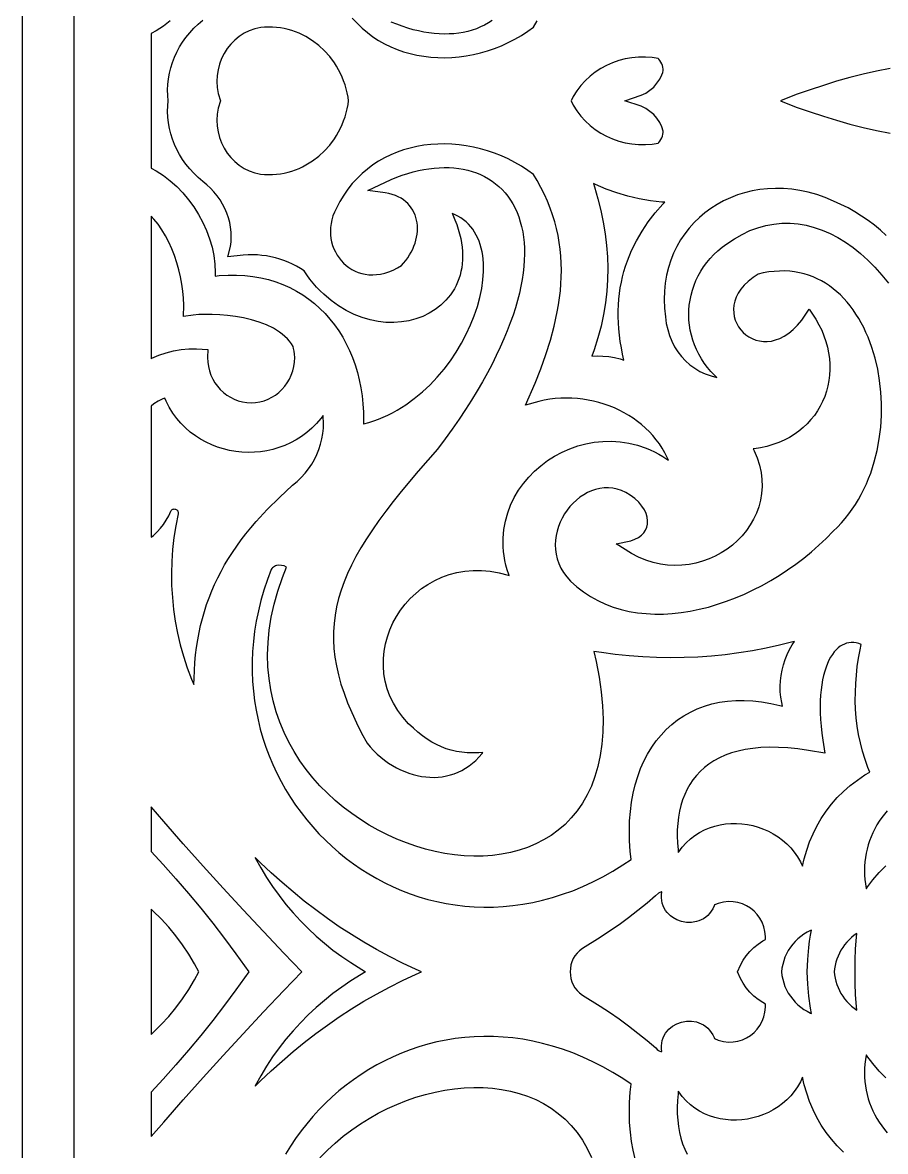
# Model space of a CAD drawing. Extents: x -375 to 375, y -1025 to 1025.
# Drawn here: x -275 to -207.8, y -658 to -570.1 of the extents above; entities that cross this region are included whole.
import ezdxf

# ---------------------------------------------------------------- set-up
doc = ezdxf.new("R2010")
doc.units = 0
doc.layers.add('LAYER_10', color=1, linetype='CONTINUOUS')

msp = doc.modelspace()

# ---------------------------------------------------------------- linework, layer by layer
at = {"layer": 'LAYER_10'}
for points in [[(-275, -693.463), (-275, -464.039), (-271, -464.039), (-271, -693.463)], [(-250.401, -573.789), (-250.557, -573.517), (-250.723, -573.258), (-251.093, -572.76), (-251.502, -572.306), (-251.948, -571.895), (-252.429, -571.53), (-252.944, -571.213), (-253.208, -571.076), (-253.481, -570.95), (-253.76, -570.839), (-254.045, -570.741), (-254.334, -570.658), (-254.629, -570.589), (-254.928, -570.535), (-255.232, -570.497), (-255.539, -570.474), (-255.849, -570.467), (-256.162, -570.477), (-256.466, -570.503), (-256.924, -570.603), (-257.358, -570.755), (-257.763, -570.953), (-258.139, -571.195), (-258.483, -571.477), (-258.794, -571.794), (-259.07, -572.145), (-259.309, -572.523), (-259.508, -572.926), (-259.666, -573.35), (-259.78, -573.791), (-259.849, -574.244), (-259.871, -574.705), (-259.843, -575.172), (-259.765, -575.64), (-259.605, -576.208), (-259.765, -576.776), (-259.843, -577.244), (-259.871, -577.71), (-259.849, -578.172), (-259.78, -578.625), (-259.666, -579.066), (-259.508, -579.49), (-259.309, -579.893), (-259.07, -580.271), (-258.794, -580.621), (-258.483, -580.939), (-258.139, -581.221), (-257.763, -581.463), (-257.358, -581.661), (-256.92, -581.814), (-256.698, -581.87), (-256.47, -581.913), (-256.162, -581.939), (-255.849, -581.948), (-255.539, -581.942), (-255.232, -581.919), (-254.928, -581.881), (-254.629, -581.827), (-254.334, -581.758), (-254.045, -581.675), (-253.76, -581.577), (-253.481, -581.465), (-253.208, -581.34), (-252.944, -581.203), (-252.429, -580.886), (-251.948, -580.521), (-251.502, -580.11), (-251.093, -579.656), (-250.723, -579.157), (-250.557, -578.898), (-250.401, -578.627), (-250.257, -578.347), (-250.126, -578.059), (-250.007, -577.762), (-249.902, -577.458), (-249.81, -577.146), (-249.732, -576.828), (-249.669, -576.502), (-249.626, -576.208), (-249.669, -575.914), (-249.732, -575.588), (-249.81, -575.269), (-249.902, -574.958), (-250.007, -574.653), (-250.126, -574.357), (-250.257, -574.069)], [(-226.523, -579.617), (-225.988, -579.577), (-225.535, -579.505), (-225.486, -579.457), (-225.393, -579.341), (-225.313, -579.218), (-225.246, -579.089), (-225.194, -578.954), (-225.156, -578.815), (-225.133, -578.672), (-225.127, -578.569), (-225.237, -578.235), (-225.406, -577.89), (-225.62, -577.571), (-225.875, -577.282), (-226.168, -577.027), (-226.495, -576.811), (-226.852, -576.636), (-228.129, -576.208), (-226.852, -575.78), (-226.495, -575.605), (-226.168, -575.389), (-225.875, -575.134), (-225.62, -574.845), (-225.406, -574.526), (-225.235, -574.176), (-225.17, -573.999), (-225.127, -573.853), (-225.133, -573.744), (-225.156, -573.601), (-225.194, -573.462), (-225.246, -573.327), (-225.313, -573.198), (-225.393, -573.075), (-225.486, -572.959), (-225.535, -572.911), (-225.988, -572.839), (-226.523, -572.799), (-227.053, -572.804), (-227.576, -572.853), (-228.089, -572.943), (-228.591, -573.075), (-229.077, -573.245), (-229.547, -573.454), (-229.996, -573.7), (-230.423, -573.981), (-230.825, -574.297), (-231.199, -574.645), (-231.544, -575.024), (-231.856, -575.434), (-232.133, -575.873), (-232.305, -576.208), (-232.133, -576.543), (-231.856, -576.982), (-231.544, -577.392), (-231.199, -577.771), (-230.825, -578.119), (-230.423, -578.435), (-229.996, -578.716), (-229.547, -578.962), (-229.077, -579.17), (-228.591, -579.341), (-228.089, -579.473), (-227.576, -579.563), (-227.053, -579.612)], [(-250.21, -614.303), (-250.405, -614.948), (-250.561, -615.592), (-250.679, -616.235), (-250.758, -616.88), (-250.798, -617.529), (-250.8, -618.183), (-250.762, -618.845), (-250.686, -619.515), (-250.569, -620.197), (-250.413, -620.891), (-250.216, -621.6), (-249.979, -622.325), (-249.7, -623.067), (-249.381, -623.829), (-249.019, -624.611), (-248.615, -625.415), (-248.183, -626.217), (-247.942, -626.499), (-247.674, -626.784), (-247.397, -627.051), (-247.111, -627.301), (-246.817, -627.533), (-246.515, -627.748), (-246.208, -627.944), (-245.895, -628.122), (-245.578, -628.281), (-245.256, -628.422), (-244.932, -628.543), (-244.605, -628.646), (-244.278, -628.729), (-243.949, -628.793), (-243.621, -628.837), (-243.294, -628.862), (-242.969, -628.866), (-242.647, -628.85), (-242.328, -628.814), (-242.013, -628.758), (-241.702, -628.681), (-241.398, -628.583), (-241.099, -628.464), (-240.807, -628.324), (-240.523, -628.162), (-240.247, -627.978), (-239.979, -627.772), (-239.721, -627.544), (-239.473, -627.292), (-239.236, -627.017), (-239.174, -626.935), (-239.485, -626.957), (-239.945, -626.967), (-240.389, -626.953), (-240.816, -626.913), (-241.23, -626.847), (-241.631, -626.755), (-242.022, -626.637), (-242.403, -626.491), (-242.776, -626.318), (-243.142, -626.118), (-243.504, -625.891), (-243.864, -625.636), (-244.222, -625.355), (-244.583, -625.045), (-244.954, -624.701), (-245.409, -624.186), (-245.8, -623.652), (-246.13, -623.102), (-246.401, -622.538), (-246.613, -621.963), (-246.769, -621.382), (-246.869, -620.797), (-246.915, -620.21), (-246.91, -619.627), (-246.855, -619.048), (-246.751, -618.478), (-246.601, -617.918), (-246.406, -617.373), (-246.169, -616.844), (-245.89, -616.335), (-245.571, -615.848), (-245.215, -615.386), (-244.823, -614.952), (-244.396, -614.548), (-243.936, -614.178), (-243.444, -613.844), (-242.923, -613.548), (-242.375, -613.295), (-241.8, -613.087), (-241.2, -612.926), (-240.579, -612.817), (-239.937, -612.76), (-239.276, -612.76), (-238.598, -612.819), (-237.906, -612.94), (-237.201, -613.124), (-237.128, -613.15), (-237.159, -613.067), (-237.276, -612.706), (-237.375, -612.347), (-237.455, -611.989), (-237.517, -611.634), (-237.562, -611.281), (-237.59, -610.931), (-237.601, -610.585), (-237.596, -610.242), (-237.574, -609.903), (-237.537, -609.565), (-237.418, -608.913), (-237.24, -608.279), (-237.009, -607.667), (-236.726, -607.081), (-236.395, -606.523), (-236.02, -605.994), (-235.603, -605.497), (-235.148, -605.034), (-234.658, -604.606), (-234.136, -604.216), (-233.584, -603.866), (-233.007, -603.558), (-232.407, -603.293), (-231.786, -603.074), (-231.149, -602.904), (-230.497, -602.783), (-229.835, -602.715), (-229.165, -602.702), (-228.49, -602.746), (-227.813, -602.848), (-227.139, -603.012), (-226.472, -603.239), (-226.137, -603.378), (-225.808, -603.532), (-225.482, -603.704), (-225.159, -603.892), (-224.84, -604.098), (-224.728, -604.177), (-224.819, -603.967), (-225.002, -603.602), (-225.206, -603.25), (-225.43, -602.91), (-225.672, -602.583), (-225.933, -602.27), (-226.21, -601.97), (-226.503, -601.684), (-226.812, -601.413), (-227.136, -601.157), (-227.473, -600.916), (-227.822, -600.69), (-228.184, -600.481), (-228.556, -600.288), (-228.938, -600.112), (-229.329, -599.953), (-229.729, -599.812), (-230.135, -599.688), (-230.548, -599.583), (-230.966, -599.497), (-231.388, -599.429), (-231.813, -599.381), (-232.242, -599.352), (-232.671, -599.343), (-233.102, -599.355), (-233.532, -599.387), (-233.961, -599.44), (-234.387, -599.515), (-234.811, -599.611), (-235.849, -599.902), (-235.11, -598.183), (-234.665, -597.064), (-234.265, -595.952), (-233.914, -594.844), (-233.616, -593.741), (-233.376, -592.642), (-233.28, -592.097), (-233.2, -591.552), (-233.138, -591.007), (-233.093, -590.464), (-233.066, -589.922), (-233.058, -589.382), (-233.069, -588.842), (-233.1, -588.303), (-233.152, -587.766), (-233.226, -587.229), (-233.321, -586.693), (-233.438, -586.158), (-233.579, -585.623), (-233.743, -585.088), (-233.932, -584.555), (-234.146, -584.021), (-234.385, -583.488), (-234.652, -582.954), (-234.945, -582.421), (-235.236, -581.937), (-235.676, -581.62), (-236.173, -581.299), (-236.682, -581.004), (-237.201, -580.736), (-237.73, -580.496), (-238.267, -580.283), (-238.811, -580.097), (-239.36, -579.939), (-239.913, -579.808), (-240.468, -579.705), (-241.024, -579.63), (-241.58, -579.582), (-242.134, -579.562), (-242.686, -579.571), (-243.233, -579.607), (-243.774, -579.671), (-244.308, -579.764), (-244.833, -579.884), (-245.349, -580.033), (-245.853, -580.21), (-246.345, -580.415), (-246.823, -580.648), (-247.286, -580.91), (-247.733, -581.2), (-248.162, -581.519), (-248.573, -581.866), (-248.963, -582.242), (-249.332, -582.646), (-249.678, -583.08), (-250.001, -583.543), (-250.299, -584.036), (-250.573, -584.564), (-250.722, -584.87), (-250.839, -585.169), (-250.929, -585.467), (-250.992, -585.765), (-251.029, -586.06), (-251.042, -586.352), (-251.031, -586.639), (-250.998, -586.921), (-250.942, -587.196), (-250.866, -587.464), (-250.769, -587.723), (-250.652, -587.972), (-250.517, -588.21), (-250.364, -588.435), (-250.194, -588.647), (-250.008, -588.843), (-249.807, -589.024), (-249.592, -589.188), (-249.363, -589.333), (-249.121, -589.458), (-248.868, -589.563), (-248.603, -589.647), (-248.328, -589.707), (-248.043, -589.744), (-247.749, -589.755), (-247.445, -589.739), (-247.134, -589.696), (-246.815, -589.623), (-246.489, -589.519), (-246.156, -589.382), (-245.818, -589.212), (-245.504, -589.022), (-245.341, -588.845), (-245.169, -588.635), (-245.012, -588.42), (-244.87, -588.2), (-244.742, -587.975), (-244.629, -587.748), (-244.532, -587.518), (-244.449, -587.287), (-244.382, -587.055), (-244.329, -586.824), (-244.292, -586.594), (-244.269, -586.366), (-244.262, -586.141), (-244.27, -585.919), (-244.292, -585.702), (-244.33, -585.491), (-244.383, -585.285), (-244.45, -585.086), (-244.533, -584.894), (-244.63, -584.709), (-244.743, -584.533), (-244.87, -584.366), (-245.014, -584.208), (-245.173, -584.06), (-245.349, -583.923), (-245.542, -583.797), (-245.752, -583.683), (-245.98, -583.582), (-246.226, -583.495), (-246.49, -583.423), (-246.773, -583.366), (-248.137, -583.189), (-246.311, -582.339), (-245.877, -582.162), (-245.448, -582.005), (-245.023, -581.867), (-244.602, -581.746), (-244.185, -581.644), (-243.772, -581.56), (-243.365, -581.494), (-242.964, -581.445), (-242.568, -581.415), (-242.179, -581.403), (-241.797, -581.409), (-241.422, -581.433), (-241.055, -581.475), (-240.697, -581.535), (-240.346, -581.613), (-240.006, -581.708), (-239.675, -581.822), (-239.354, -581.954), (-239.044, -582.103), (-238.745, -582.27), (-238.459, -582.456), (-238.184, -582.658), (-237.923, -582.878), (-237.676, -583.116), (-237.443, -583.371), (-237.225, -583.642), (-237.023, -583.931), (-236.836, -584.235), (-236.665, -584.556), (-236.511, -584.893), (-236.375, -585.246), (-236.256, -585.614), (-236.155, -585.998), (-236.072, -586.396), (-236.008, -586.81), (-235.963, -587.238), (-235.938, -587.681), (-235.932, -588.139), (-235.946, -588.611), (-235.98, -589.097), (-236.035, -589.598), (-236.112, -590.113), (-236.21, -590.642), (-236.33, -591.185), (-236.472, -591.742), (-236.636, -592.314), (-236.824, -592.899), (-237.036, -593.498), (-237.271, -594.111), (-237.53, -594.738), (-237.815, -595.379), (-238.124, -596.033), (-238.459, -596.701), (-238.82, -597.383), (-239.207, -598.078), (-239.621, -598.786), (-240.063, -599.508), (-240.532, -600.243), (-241.029, -600.991), (-241.554, -601.753), (-242.109, -602.527), (-242.699, -603.323), (-244.198, -605.027), (-245.539, -606.627), (-246.153, -607.396), (-246.73, -608.146), (-247.27, -608.879), (-247.771, -609.596), (-248.235, -610.3), (-248.66, -610.99), (-249.047, -611.669), (-249.395, -612.339), (-249.705, -613), (-249.977, -613.654)], [(-228.621, -593.485), (-228.637, -593.015), (-228.636, -592.552), (-228.619, -592.094), (-228.586, -591.644), (-228.537, -591.199), (-228.472, -590.76), (-228.392, -590.328), (-228.297, -589.902), (-228.186, -589.483), (-228.061, -589.069), (-227.92, -588.659), (-227.598, -587.867), (-227.218, -587.096), (-226.784, -586.351), (-226.297, -585.63), (-225.76, -584.933), (-225.173, -584.261), (-225.017, -584.101), (-225.241, -584.087), (-226.132, -583.98), (-227.014, -583.825), (-227.884, -583.621), (-228.742, -583.37), (-229.584, -583.072), (-230.408, -582.727), (-230.57, -582.647), (-230.488, -582.904), (-230.223, -583.834), (-229.995, -584.753), (-229.806, -585.662), (-229.656, -586.563), (-229.545, -587.46), (-229.477, -588.353), (-229.45, -589.244), (-229.466, -590.136), (-229.526, -591.03), (-229.63, -591.928), (-229.78, -592.832), (-229.976, -593.744), (-230.219, -594.666), (-230.51, -595.599), (-230.681, -596.079), (-230.272, -596.063), (-229.823, -596.075), (-229.376, -596.117), (-228.932, -596.188), (-228.494, -596.289), (-228.187, -596.381), (-228.292, -595.927), (-228.392, -595.426), (-228.475, -594.931), (-228.54, -594.443), (-228.589, -593.961)], [(-253.967, -597.231), (-253.883, -596.893), (-253.832, -596.542), (-253.814, -596.179), (-253.825, -595.937), (-253.854, -595.706), (-253.899, -595.489), (-253.95, -595.318), (-254.068, -595.127), (-254.219, -594.923), (-254.389, -594.729), (-254.576, -594.546), (-254.781, -594.373), (-255.001, -594.21), (-255.235, -594.056), (-255.48, -593.914), (-256.016, -593.655), (-256.586, -593.436), (-257.185, -593.254), (-257.801, -593.107), (-258.425, -592.993), (-259.045, -592.911), (-259.652, -592.857), (-260.234, -592.831), (-260.781, -592.828), (-261.283, -592.847), (-261.728, -592.886), (-262.465, -592.992), (-262.448, -592.109), (-262.467, -591.578), (-262.515, -591.034), (-262.591, -590.479), (-262.695, -589.92), (-262.827, -589.361), (-262.985, -588.806), (-263.169, -588.259), (-263.378, -587.726), (-263.612, -587.21), (-263.87, -586.717), (-264.15, -586.25), (-264.453, -585.814), (-264.777, -585.414), (-264.998, -585.182), (-264.998, -596.287), (-264.926, -596.248), (-264.382, -596.01), (-263.82, -595.817), (-263.243, -595.669), (-262.655, -595.568), (-262.059, -595.514), (-261.458, -595.509), (-260.572, -595.574), (-260.603, -596.181), (-260.586, -596.542), (-260.534, -596.893), (-260.45, -597.231), (-260.336, -597.555), (-260.193, -597.863), (-260.023, -598.154), (-259.827, -598.426), (-259.608, -598.677), (-259.366, -598.904), (-259.105, -599.107), (-258.825, -599.284), (-258.529, -599.432), (-258.217, -599.55), (-257.892, -599.637), (-257.556, -599.69), (-257.209, -599.709), (-256.862, -599.69), (-256.525, -599.637), (-256.2, -599.55), (-255.889, -599.432), (-255.593, -599.284), (-255.313, -599.107), (-255.051, -598.904), (-254.81, -598.677), (-254.591, -598.426), (-254.395, -598.154), (-254.225, -597.863), (-254.082, -597.555)], [(-229.034, -615.609), (-228.414, -615.797), (-227.778, -615.945), (-227.129, -616.053), (-226.468, -616.123), (-225.796, -616.155), (-225.114, -616.151), (-224.424, -616.11), (-223.728, -616.034), (-223.028, -615.925), (-222.324, -615.781), (-221.618, -615.606), (-220.913, -615.398), (-220.208, -615.16), (-219.507, -614.893), (-218.811, -614.597), (-218.121, -614.273), (-217.438, -613.922), (-216.765, -613.545), (-216.103, -613.143), (-215.453, -612.718), (-214.817, -612.27), (-214.197, -611.799), (-213.593, -611.308), (-213.009, -610.797), (-212.444, -610.267), (-211.896, -609.714), (-211.564, -609.39), (-211.255, -609.06), (-210.961, -608.718), (-210.683, -608.364), (-210.419, -607.999), (-210.17, -607.623), (-209.936, -607.237), (-209.717, -606.843), (-209.512, -606.439), (-209.322, -606.028), (-209.146, -605.609), (-208.985, -605.183), (-208.838, -604.751), (-208.706, -604.316), (-208.482, -603.425), (-208.315, -602.522), (-208.202, -601.61), (-208.144, -600.694), (-208.139, -599.779), (-208.187, -598.872), (-208.287, -597.976), (-208.438, -597.098), (-208.638, -596.242), (-208.887, -595.414), (-209.185, -594.616), (-209.35, -594.235), (-209.527, -593.862), (-209.716, -593.499), (-209.916, -593.148), (-210.128, -592.81), (-210.35, -592.484), (-210.582, -592.171), (-210.826, -591.872), (-211.08, -591.588), (-211.344, -591.319), (-211.618, -591.066), (-211.903, -590.829), (-212.197, -590.609), (-212.501, -590.406), (-212.815, -590.221), (-213.139, -590.055), (-213.472, -589.907), (-213.815, -589.779), (-214.168, -589.671), (-214.53, -589.584), (-214.902, -589.518), (-215.284, -589.474), (-215.676, -589.453), (-216.078, -589.455), (-216.489, -589.48), (-216.911, -589.531), (-217.342, -589.607), (-217.739, -589.699), (-218.141, -589.963), (-218.514, -590.261), (-218.829, -590.566), (-219.087, -590.877), (-219.293, -591.189), (-219.45, -591.502), (-219.56, -591.812), (-219.628, -592.119), (-219.655, -592.42), (-219.645, -592.715), (-219.6, -593.001), (-219.521, -593.277), (-219.41, -593.541), (-219.27, -593.789), (-219.103, -594.02), (-218.909, -594.231), (-218.693, -594.42), (-218.456, -594.583), (-218.2, -594.719), (-217.927, -594.825), (-217.64, -594.898), (-217.34, -594.937), (-217.03, -594.939), (-216.71, -594.902), (-216.382, -594.822), (-216.048, -594.697), (-215.709, -594.522), (-215.367, -594.296), (-215.025, -594.013), (-214.685, -593.672), (-214.349, -593.268), (-213.76, -592.425), (-213.251, -593.209), (-213.009, -593.634), (-212.799, -594.065), (-212.618, -594.5), (-212.468, -594.938), (-212.348, -595.378), (-212.258, -595.819), (-212.197, -596.258), (-212.165, -596.696), (-212.162, -597.13), (-212.187, -597.56), (-212.24, -597.984), (-212.321, -598.402), (-212.429, -598.811), (-212.565, -599.21), (-212.727, -599.599), (-212.915, -599.976), (-213.129, -600.339), (-213.368, -600.688), (-213.633, -601.021), (-213.922, -601.337), (-214.235, -601.635), (-214.572, -601.913), (-214.932, -602.17), (-215.314, -602.406), (-215.719, -602.618), (-216.145, -602.806), (-216.593, -602.969), (-217.061, -603.105), (-217.549, -603.214), (-218.057, -603.294), (-218.121, -603.3), (-218.046, -603.442), (-217.809, -604.008), (-217.631, -604.573), (-217.512, -605.135), (-217.447, -605.69), (-217.437, -606.237), (-217.478, -606.774), (-217.567, -607.298), (-217.703, -607.806), (-217.883, -608.298), (-218.105, -608.77), (-218.365, -609.222), (-218.662, -609.651), (-218.993, -610.055), (-219.356, -610.432), (-219.748, -610.782), (-220.167, -611.102), (-220.611, -611.391), (-221.078, -611.646), (-221.565, -611.866), (-222.07, -612.049), (-222.591, -612.193), (-223.126, -612.297), (-223.672, -612.357), (-224.228, -612.374), (-224.789, -612.344), (-225.355, -612.266), (-225.923, -612.137), (-226.49, -611.957), (-227.053, -611.723), (-227.611, -611.434), (-228.803, -610.682), (-227.66, -610.449), (-227.336, -610.336), (-227.06, -610.192), (-226.831, -610.022), (-226.649, -609.829), (-226.51, -609.619), (-226.415, -609.391), (-226.361, -609.148), (-226.35, -608.89), (-226.385, -608.618), (-226.468, -608.335), (-226.602, -608.045), (-226.79, -607.751), (-227.034, -607.457), (-227.336, -607.169), (-227.695, -606.894), (-228.035, -606.696), (-228.379, -606.543), (-228.722, -606.432), (-229.063, -606.363), (-229.402, -606.332), (-229.738, -606.338), (-230.069, -606.38), (-230.395, -606.455), (-230.714, -606.562), (-231.024, -606.7), (-231.325, -606.866), (-231.613, -607.059), (-231.888, -607.278), (-232.148, -607.52), (-232.391, -607.783), (-232.615, -608.066), (-232.818, -608.366), (-232.999, -608.681), (-233.157, -609.009), (-233.288, -609.348), (-233.393, -609.696), (-233.47, -610.052), (-233.517, -610.412), (-233.532, -610.775), (-233.516, -611.139), (-233.465, -611.503), (-233.379, -611.865), (-233.256, -612.223), (-233.094, -612.577), (-232.891, -612.925), (-232.646, -613.265), (-232.359, -613.592), (-231.862, -614.036), (-231.337, -614.438), (-230.79, -614.796), (-230.223, -615.109), (-229.638, -615.38)], [(-264.998, -610.173), (-264.817, -610.031), (-264.531, -609.767), (-264.267, -609.482), (-264.027, -609.178), (-263.813, -608.857), (-263.624, -608.52), (-263.458, -608.156), (-263.426, -608.1), (-263.388, -608.055), (-263.344, -608.021), (-263.296, -607.996), (-263.245, -607.982), (-263.193, -607.977), (-263.141, -607.982), (-263.091, -607.994), (-263.043, -608.015), (-262.999, -608.043), (-262.96, -608.079), (-262.927, -608.121), (-262.903, -608.17), (-262.888, -608.224), (-262.883, -608.284), (-262.89, -608.349), (-263.077, -609.281), (-263.221, -610.209), (-263.326, -611.14), (-263.39, -612.073), (-263.414, -613.006), (-263.397, -613.938), (-263.341, -614.867), (-263.246, -615.794), (-263.111, -616.715), (-262.936, -617.631), (-262.722, -618.54), (-262.469, -619.441), (-262.177, -620.332), (-261.847, -621.213), (-261.662, -621.647), (-261.654, -621.163), (-261.629, -620.543), (-261.588, -619.935), (-261.531, -619.336), (-261.458, -618.748), (-261.369, -618.17), (-261.263, -617.601), (-261.141, -617.041), (-261.002, -616.49), (-260.846, -615.946), (-260.673, -615.41), (-260.483, -614.882), (-260.276, -614.36), (-260.051, -613.845), (-259.809, -613.336), (-259.549, -612.833), (-259.272, -612.335), (-258.976, -611.841), (-258.662, -611.353), (-258.331, -610.868), (-257.981, -610.386), (-257.613, -609.908), (-257.226, -609.432), (-256.82, -608.957), (-255.955, -608.015), (-255.013, -607.075), (-253.991, -606.131), (-253.628, -605.832), (-253.306, -605.525), (-253.009, -605.2), (-252.739, -604.857), (-252.496, -604.499), (-252.28, -604.127), (-252.092, -603.742), (-251.932, -603.346), (-251.801, -602.941), (-251.699, -602.527), (-251.627, -602.107), (-251.586, -601.682), (-251.576, -601.253), (-251.597, -600.822), (-251.613, -600.695), (-251.79, -600.936), (-252.132, -601.334), (-252.496, -601.699), (-252.882, -602.032), (-253.286, -602.331), (-253.707, -602.598), (-254.142, -602.832), (-254.591, -603.033), (-255.05, -603.203), (-255.518, -603.34), (-255.993, -603.445), (-256.473, -603.519), (-256.956, -603.562), (-257.441, -603.573), (-257.924, -603.553), (-258.406, -603.501), (-258.883, -603.42), (-259.354, -603.307), (-259.817, -603.163), (-260.27, -602.989), (-260.712, -602.785), (-261.139, -602.55), (-261.551, -602.285), (-261.945, -601.989), (-262.32, -601.664), (-262.673, -601.308), (-263.002, -600.923), (-263.305, -600.508), (-263.58, -600.064), (-263.826, -599.591), (-263.927, -599.353), (-264.082, -599.402), (-264.45, -599.572), (-264.788, -599.787), (-264.998, -599.962)], [(-229.928, -619.16), (-230.54, -619.06), (-230.351, -619.858), (-230.122, -621.059), (-229.957, -622.207), (-229.854, -623.302), (-229.812, -624.345), (-229.829, -625.337), (-229.903, -626.278), (-230.031, -627.169), (-230.212, -628.01), (-230.444, -628.802), (-230.724, -629.545), (-231.051, -630.238), (-231.422, -630.883), (-231.835, -631.479), (-232.287, -632.027), (-232.777, -632.526), (-233.3, -632.978), (-233.856, -633.382), (-234.441, -633.74), (-235.053, -634.051), (-235.689, -634.317), (-236.347, -634.538), (-237.024, -634.715), (-237.719, -634.849), (-238.428, -634.941), (-239.151, -634.991), (-239.883, -635), (-240.625, -634.968), (-241.372, -634.897), (-242.123, -634.788), (-242.876, -634.64), (-243.629, -634.454), (-244.379, -634.232), (-245.125, -633.973), (-245.864, -633.679), (-246.594, -633.349), (-247.313, -632.985), (-248.019, -632.587), (-248.709, -632.155), (-249.381, -631.691), (-250.034, -631.194), (-250.664, -630.666), (-251.271, -630.106), (-251.85, -629.516), (-252.401, -628.896), (-252.92, -628.246), (-253.406, -627.568), (-253.857, -626.86), (-254.269, -626.126), (-254.642, -625.364), (-254.971, -624.575), (-255.256, -623.761), (-255.493, -622.922), (-255.681, -622.058), (-255.817, -621.171), (-255.899, -620.261), (-255.925, -619.328), (-255.892, -618.375), (-255.798, -617.401), (-255.642, -616.407), (-255.421, -615.394), (-255.132, -614.363), (-254.775, -613.314), (-254.446, -612.497), (-254.64, -612.414), (-254.847, -612.365), (-255.047, -612.355), (-255.241, -612.385), (-255.319, -612.411), (-255.397, -612.449), (-255.47, -612.496), (-255.537, -612.553), (-255.599, -612.622), (-255.645, -612.689), (-255.942, -613.472), (-256.213, -614.283), (-256.447, -615.091), (-256.647, -615.897), (-256.811, -616.698), (-256.941, -617.495), (-257.037, -618.288), (-257.1, -619.075), (-257.131, -619.856), (-257.13, -620.63), (-257.098, -621.397), (-257.036, -622.156), (-256.944, -622.907), (-256.823, -623.648), (-256.673, -624.38), (-256.496, -625.102), (-256.291, -625.812), (-256.059, -626.511), (-255.801, -627.198), (-255.518, -627.872), (-255.211, -628.532), (-254.879, -629.178), (-254.523, -629.81), (-254.145, -630.426), (-253.744, -631.026), (-253.322, -631.609), (-252.879, -632.176), (-252.415, -632.724), (-251.932, -633.253), (-251.43, -633.764), (-250.909, -634.254), (-250.37, -634.724), (-249.814, -635.173), (-249.242, -635.601), (-248.654, -636.005), (-248.05, -636.387), (-247.432, -636.745), (-246.8, -637.079), (-246.155, -637.388), (-245.496, -637.671), (-244.826, -637.929), (-244.144, -638.159), (-243.452, -638.362), (-242.749, -638.537), (-242.037, -638.683), (-241.315, -638.8), (-240.585, -638.887), (-239.848, -638.943), (-239.103, -638.968), (-238.352, -638.962), (-237.595, -638.922), (-236.833, -638.85), (-236.066, -638.744), (-235.295, -638.604), (-234.52, -638.428), (-233.743, -638.217), (-232.963, -637.969), (-232.181, -637.685), (-231.399, -637.362), (-230.616, -637.001), (-229.833, -636.602), (-229.05, -636.162), (-228.27, -635.682), (-227.64, -635.261), (-227.707, -634.623), (-227.756, -633.813), (-227.769, -633.024), (-227.746, -632.259), (-227.688, -631.517), (-227.596, -630.799), (-227.469, -630.107), (-227.309, -629.44), (-227.116, -628.8), (-226.891, -628.188), (-226.634, -627.604), (-226.347, -627.05), (-226.029, -626.525), (-225.681, -626.032), (-225.304, -625.571), (-224.9, -625.143), (-224.467, -624.749), (-224.009, -624.391), (-223.524, -624.068), (-223.015, -623.782), (-222.482, -623.533), (-221.926, -623.323), (-221.348, -623.153), (-220.75, -623.022), (-220.131, -622.932), (-219.493, -622.882), (-218.837, -622.875), (-218.163, -622.91), (-217.472, -622.988), (-216.765, -623.11), (-216.043, -623.275), (-215.84, -623.333), (-215.908, -623.048), (-215.978, -622.624), (-216.018, -622.2), (-216.028, -621.775), (-216.01, -621.352), (-215.963, -620.932), (-215.887, -620.516), (-215.783, -620.106), (-215.652, -619.704), (-215.493, -619.31), (-215.307, -618.925), (-215.094, -618.553), (-214.918, -618.288), (-215.032, -618.32), (-216.074, -618.581), (-217.123, -618.812), (-218.177, -619.012), (-219.236, -619.181), (-220.299, -619.319), (-221.365, -619.426), (-222.434, -619.502), (-223.505, -619.546), (-224.577, -619.56), (-225.649, -619.543), (-226.721, -619.494), (-227.792, -619.414), (-228.861, -619.303)], [(-218.745, -626.7), (-219.301, -626.82), (-219.822, -626.969), (-220.309, -627.145), (-220.762, -627.347), (-221.182, -627.575), (-221.571, -627.827), (-221.928, -628.101), (-222.255, -628.399), (-222.553, -628.717), (-222.822, -629.057), (-223.063, -629.417), (-223.277, -629.796), (-223.463, -630.195), (-223.623, -630.611), (-223.757, -631.045), (-223.865, -631.496), (-223.947, -631.963), (-224.004, -632.445), (-224.035, -632.94), (-224.042, -633.448), (-224.024, -633.968), (-223.982, -634.499), (-223.957, -634.71), (-223.93, -634.666), (-223.652, -634.294), (-223.348, -633.956), (-223.02, -633.654), (-222.672, -633.386), (-222.305, -633.153), (-221.923, -632.955), (-221.528, -632.79), (-221.121, -632.659), (-220.706, -632.56), (-220.285, -632.494), (-219.859, -632.459), (-219.432, -632.455), (-219.005, -632.482), (-218.58, -632.539), (-218.159, -632.625), (-217.745, -632.741), (-217.339, -632.886), (-216.945, -633.059), (-216.563, -633.261), (-216.197, -633.491), (-215.847, -633.748), (-215.518, -634.033), (-215.211, -634.345), (-214.928, -634.684), (-214.672, -635.048), (-214.446, -635.439), (-214.282, -635.788), (-214.153, -635.202), (-213.964, -634.541), (-213.737, -633.894), (-213.471, -633.265), (-213.168, -632.656), (-212.827, -632.066), (-212.45, -631.5), (-212.035, -630.958), (-211.585, -630.443), (-211.099, -629.955), (-210.577, -629.498), (-210.021, -629.073), (-209.431, -628.681), (-209.051, -628.464), (-209.201, -628.099), (-209.426, -627.466), (-209.621, -626.826), (-209.785, -626.181), (-209.921, -625.531), (-210.027, -624.877), (-210.106, -624.22), (-210.157, -623.56), (-210.181, -622.898), (-210.179, -622.235), (-210.152, -621.572), (-210.1, -620.908), (-210.024, -620.246), (-209.925, -619.585), (-209.802, -618.927), (-209.713, -618.524), (-209.915, -618.454), (-210.115, -618.406), (-210.308, -618.38), (-210.496, -618.376), (-210.678, -618.392), (-210.855, -618.43), (-211.027, -618.488), (-211.195, -618.567), (-211.358, -618.667), (-211.518, -618.789), (-211.673, -618.934), (-211.822, -619.101), (-211.965, -619.292), (-212.102, -619.507), (-212.23, -619.744), (-212.35, -620.005), (-212.46, -620.289), (-212.561, -620.597), (-212.65, -620.926), (-212.727, -621.279), (-212.792, -621.653), (-212.844, -622.049), (-212.882, -622.467), (-212.906, -622.907), (-212.915, -623.367), (-212.909, -623.849), (-212.886, -624.35), (-212.848, -624.873), (-212.791, -625.415), (-212.718, -625.977), (-212.557, -626.99), (-213.832, -626.763), (-214.647, -626.649), (-215.423, -626.572), (-216.161, -626.531), (-216.862, -626.524), (-217.526, -626.551), (-218.154, -626.61)], [(-261.128, -648.952), (-262.084, -650.105), (-263.063, -651.241), (-264.062, -652.36), (-264.998, -653.37), (-264.998, -656.829), (-264.014, -655.691), (-262.489, -653.955), (-260.949, -652.23), (-259.396, -650.516), (-257.829, -648.815), (-256.248, -647.125), (-254.654, -645.447), (-253.255, -643.999), (-254.654, -642.55), (-256.248, -640.872), (-257.829, -639.183), (-259.396, -637.481), (-260.949, -635.768), (-262.489, -634.043), (-264.014, -632.306), (-264.998, -631.169), (-264.998, -634.628), (-264.062, -635.638), (-263.063, -636.757), (-262.084, -637.893), (-261.128, -639.045), (-260.192, -640.215), (-259.279, -641.4), (-258.388, -642.602), (-257.391, -643.999), (-258.388, -645.396), (-259.279, -646.597), (-260.192, -647.783)], [(-244.362, -644.179), (-243.944, -643.999), (-244.362, -643.818), (-245.417, -643.327), (-246.448, -642.809), (-247.455, -642.267), (-248.44, -641.7), (-249.404, -641.108), (-250.348, -640.492), (-251.272, -639.851), (-252.179, -639.186), (-253.07, -638.498), (-253.944, -637.785), (-254.805, -637.049), (-255.652, -636.29), (-256.488, -635.508), (-256.9, -635.105), (-256.885, -635.135), (-256.465, -635.902), (-256.015, -636.648), (-255.538, -637.372), (-255.034, -638.073), (-254.504, -638.751), (-253.949, -639.405), (-253.37, -640.035), (-252.769, -640.641), (-252.146, -641.222), (-251.502, -641.777), (-250.839, -642.306), (-250.156, -642.809), (-249.457, -643.284), (-248.315, -643.999), (-249.457, -644.713), (-250.156, -645.189), (-250.839, -645.692), (-251.502, -646.221), (-252.146, -646.776), (-252.769, -647.357), (-253.37, -647.962), (-253.949, -648.593), (-254.504, -649.247), (-255.034, -649.925), (-255.538, -650.626), (-256.015, -651.349), (-256.465, -652.095), (-256.885, -652.863), (-256.9, -652.893), (-256.488, -652.49), (-255.652, -651.708), (-254.805, -650.948), (-253.944, -650.212), (-253.07, -649.5), (-252.179, -648.811), (-251.272, -648.147), (-250.348, -647.506), (-249.404, -646.89), (-248.44, -646.298), (-247.455, -645.73), (-246.448, -645.188), (-245.417, -644.671)], [(-232.24, -644.782), (-232.137, -645.025), (-232.005, -645.252), (-231.844, -645.459), (-231.652, -645.643), (-231.419, -645.808), (-230.044, -646.666), (-229.311, -647.152), (-228.569, -647.666), (-227.827, -648.204), (-227.097, -648.763), (-226.39, -649.337), (-225.716, -649.924), (-225.598, -650.036), (-225.498, -650.116), (-225.407, -650.172), (-225.33, -650.204), (-225.269, -650.214), (-225.239, -650.211), (-225.267, -649.985), (-225.272, -649.76), (-225.251, -649.543), (-225.208, -649.335), (-225.143, -649.138), (-225.058, -648.953), (-224.955, -648.781), (-224.837, -648.623), (-224.699, -648.473), (-224.403, -648.232), (-224.064, -648.044), (-223.699, -647.914), (-223.317, -647.845), (-222.928, -647.84), (-222.549, -647.901), (-222.354, -647.96), (-222.171, -648.037), (-221.994, -648.132), (-221.826, -648.248), (-221.668, -648.383), (-221.522, -648.538), (-221.391, -648.714), (-221.276, -648.908), (-221.178, -649.121), (-221.151, -649.203), (-220.855, -649.32), (-220.453, -649.421), (-220.061, -649.465), (-219.681, -649.456), (-219.316, -649.398), (-218.97, -649.292), (-218.644, -649.144), (-218.342, -648.955), (-218.066, -648.728), (-217.822, -648.467), (-217.611, -648.175), (-217.436, -647.854), (-217.302, -647.508), (-217.212, -647.138), (-217.168, -646.749), (-217.172, -646.507), (-217.385, -646.396), (-217.749, -646.158), (-218.086, -645.886), (-218.393, -645.583), (-218.67, -645.251), (-218.915, -644.893), (-219.125, -644.512), (-219.348, -643.999), (-219.125, -643.485), (-218.915, -643.104), (-218.67, -642.746), (-218.393, -642.415), (-218.086, -642.111), (-217.749, -641.839), (-217.385, -641.601), (-217.172, -641.491), (-217.168, -641.249), (-217.212, -640.859), (-217.302, -640.49), (-217.436, -640.144), (-217.611, -639.823), (-217.822, -639.53), (-218.066, -639.269), (-218.342, -639.043), (-218.644, -638.854), (-218.97, -638.705), (-219.316, -638.6), (-219.681, -638.542), (-220.061, -638.533), (-220.453, -638.577), (-220.859, -638.679), (-221.059, -638.75), (-221.149, -638.789), (-221.178, -638.876), (-221.276, -639.09), (-221.391, -639.284), (-221.522, -639.459), (-221.668, -639.615), (-221.826, -639.75), (-221.994, -639.865), (-222.171, -639.961), (-222.354, -640.037), (-222.549, -640.097), (-222.928, -640.158), (-223.317, -640.152), (-223.699, -640.084), (-224.064, -639.954), (-224.397, -639.769), (-224.558, -639.65), (-224.704, -639.519), (-224.837, -639.375), (-224.955, -639.217), (-225.058, -639.045), (-225.143, -638.86), (-225.208, -638.663), (-225.251, -638.455), (-225.272, -638.238), (-225.267, -638.012), (-225.239, -637.786), (-225.269, -637.783), (-225.33, -637.794), (-225.407, -637.825), (-225.492, -637.878), (-225.721, -638.078), (-226.39, -638.66), (-227.097, -639.235), (-227.827, -639.794), (-228.569, -640.332), (-229.311, -640.846), (-230.044, -641.332), (-231.419, -642.19), (-231.652, -642.355), (-231.844, -642.539), (-232.005, -642.746), (-232.137, -642.972), (-232.24, -643.215), (-232.312, -643.47), (-232.354, -643.731), (-232.365, -643.999), (-232.354, -644.267), (-232.312, -644.528)], [(-264.998, -643.999), (-264.998, -648.874), (-264.833, -648.727), (-264.208, -648.112), (-263.617, -647.468), (-263.061, -646.796), (-262.541, -646.098), (-262.059, -645.375), (-261.615, -644.629), (-261.283, -643.999), (-261.615, -643.369), (-262.059, -642.622), (-262.541, -641.899), (-263.061, -641.201), (-263.617, -640.529), (-264.208, -639.885), (-264.833, -639.27), (-264.998, -639.124)], [(-213.746, -641.628), (-213.67, -641.155), (-213.593, -640.763), (-213.661, -640.791), (-213.926, -640.923), (-214.18, -641.074), (-214.421, -641.245), (-214.648, -641.432), (-214.86, -641.637), (-215.056, -641.856), (-215.234, -642.089), (-215.395, -642.336), (-215.536, -642.593), (-215.657, -642.862), (-215.756, -643.139), (-215.834, -643.425), (-215.888, -643.718), (-215.916, -643.999), (-215.888, -644.279), (-215.834, -644.572), (-215.756, -644.858), (-215.657, -645.136), (-215.536, -645.404), (-215.395, -645.662), (-215.234, -645.908), (-215.056, -646.142), (-214.86, -646.361), (-214.648, -646.565), (-214.421, -646.753), (-214.18, -646.923), (-213.926, -647.075), (-213.661, -647.207), (-213.593, -647.234), (-213.67, -646.84), (-213.806, -645.897), (-213.885, -644.951), (-213.919, -643.999), (-213.885, -643.047), (-213.806, -642.103)], [(-210.098, -641.31), (-210.065, -641.017), (-210.266, -641.158), (-210.472, -641.325), (-210.666, -641.503), (-210.845, -641.692), (-211.011, -641.891), (-211.163, -642.1), (-211.3, -642.317), (-211.422, -642.543), (-211.528, -642.775), (-211.619, -643.014), (-211.693, -643.258), (-211.751, -643.507), (-211.792, -643.76), (-211.814, -643.999), (-211.792, -644.237), (-211.751, -644.491), (-211.693, -644.74), (-211.619, -644.984), (-211.528, -645.223), (-211.422, -645.455), (-211.3, -645.68), (-211.163, -645.897), (-211.011, -646.106), (-210.845, -646.306), (-210.666, -646.495), (-210.472, -646.673), (-210.266, -646.84), (-210.065, -646.981), (-210.098, -646.688), (-210.165, -645.791), (-210.199, -644.893), (-210.2, -643.999), (-210.199, -643.105), (-210.165, -642.207)]]:
    msp.add_lwpolyline(points, close=True, dxfattribs=at)
for points in [[(-263.505, -569.992), (-264.038, -570.402), (-264.596, -570.763), (-265, -570.976), (-264.998, -576.208), (-265, -581.44), (-264.596, -581.653), (-264.038, -582.013), (-263.505, -582.424), (-262.999, -582.879), (-262.524, -583.375), (-262.08, -583.906), (-261.672, -584.469), (-261.301, -585.059), (-260.971, -585.671), (-260.685, -586.302), (-260.444, -586.946), (-260.253, -587.6), (-260.114, -588.26), (-260.031, -588.92), (-260.007, -589.574), (-260.017, -589.845), (-259.687, -589.809), (-259.006, -589.771), (-258.341, -589.77), (-257.694, -589.806), (-257.064, -589.878), (-256.453, -589.985), (-255.86, -590.127), (-255.287, -590.301), (-254.733, -590.507), (-254.199, -590.745), (-253.686, -591.013), (-253.195, -591.31), (-252.725, -591.635), (-252.278, -591.987), (-251.853, -592.365), (-251.451, -592.768), (-251.073, -593.195), (-250.718, -593.644), (-250.388, -594.115), (-250.083, -594.607), (-249.803, -595.119), (-249.548, -595.649), (-249.319, -596.197), (-249.116, -596.761), (-248.939, -597.341), (-248.79, -597.936), (-248.667, -598.544), (-248.572, -599.164), (-248.505, -599.796), (-248.466, -600.439), (-248.455, -601.091), (-248.463, -601.351), (-248.439, -601.346), (-248.051, -601.242), (-247.669, -601.121), (-247.292, -600.985), (-246.922, -600.834), (-246.557, -600.667), (-246.198, -600.487), (-245.849, -600.294), (-245.162, -599.865), (-244.506, -599.389), (-243.879, -598.869), (-243.284, -598.309), (-242.722, -597.714), (-242.194, -597.088), (-241.702, -596.436), (-241.249, -595.761), (-240.834, -595.07), (-240.461, -594.366), (-240.13, -593.655), (-239.843, -592.939), (-239.602, -592.226), (-239.408, -591.518), (-239.262, -590.822), (-239.165, -590.141), (-239.12, -589.481), (-239.126, -588.846), (-239.185, -588.238), (-239.234, -587.952), (-239.296, -587.672), (-239.372, -587.401), (-239.462, -587.141), (-239.565, -586.891), (-239.682, -586.652), (-239.812, -586.425), (-239.956, -586.21), (-240.115, -586.006), (-240.287, -585.815), (-240.475, -585.637), (-240.677, -585.471), (-240.895, -585.318), (-241.129, -585.18), (-241.379, -585.055), (-241.57, -584.977), (-241.515, -585.089), (-241.351, -585.467), (-241.207, -585.839), (-241.084, -586.204), (-240.98, -586.564), (-240.896, -586.918), (-240.831, -587.265), (-240.784, -587.606), (-240.756, -587.94), (-240.745, -588.266), (-240.752, -588.585), (-240.777, -588.897), (-240.818, -589.201), (-240.875, -589.496), (-240.948, -589.783), (-241.037, -590.061), (-241.14, -590.33), (-241.258, -590.589), (-241.391, -590.842), (-241.691, -591.307), (-242.043, -591.734), (-242.439, -592.117), (-242.875, -592.455), (-243.348, -592.746), (-243.852, -592.99), (-244.384, -593.185), (-244.94, -593.329), (-245.517, -593.423), (-246.11, -593.463), (-246.715, -593.45), (-247.33, -593.383), (-247.95, -593.258), (-248.571, -593.076), (-249.189, -592.835), (-249.802, -592.534), (-250.404, -592.171), (-250.992, -591.746), (-251.56, -591.258), (-251.84, -590.987), (-252.111, -590.702), (-252.376, -590.399), (-252.634, -590.081), (-252.885, -589.745), (-253.091, -589.446), (-253.361, -589.269), (-253.677, -589.083), (-253.998, -588.915), (-254.323, -588.766), (-254.653, -588.634), (-254.986, -588.521), (-255.325, -588.425), (-255.667, -588.346), (-256.014, -588.284), (-256.366, -588.238), (-256.723, -588.208), (-257.084, -588.195), (-257.45, -588.197), (-257.818, -588.215), (-259.01, -588.343), (-258.823, -587.541), (-258.771, -587.173), (-258.751, -586.8), (-258.762, -586.426), (-258.804, -586.052), (-258.874, -585.68), (-258.973, -585.311), (-259.1, -584.949), (-259.252, -584.594), (-259.429, -584.249), (-259.631, -583.916), (-259.855, -583.597), (-260.102, -583.295), (-260.368, -583.01), (-260.654, -582.745), (-260.971, -582.492), (-261.335, -582.18), (-261.676, -581.851), (-261.992, -581.507), (-262.282, -581.149), (-262.547, -580.779), (-262.785, -580.398), (-262.996, -580.005), (-263.181, -579.603), (-263.338, -579.193), (-263.468, -578.775), (-263.571, -578.351), (-263.646, -577.922), (-263.693, -577.488), (-263.711, -577.05), (-263.702, -576.611), (-263.667, -576.208), (-263.702, -575.805), (-263.711, -575.365), (-263.693, -574.928), (-263.646, -574.494), (-263.571, -574.065), (-263.468, -573.64), (-263.338, -573.223), (-263.181, -572.812), (-262.996, -572.411), (-262.785, -572.018), (-262.547, -571.637), (-262.282, -571.267), (-261.992, -570.909), (-261.676, -570.565), (-261.335, -570.235), (-260.971, -569.924)], [(-249.332, -569.769), (-248.963, -570.174), (-248.573, -570.55), (-248.162, -570.897), (-247.733, -571.216), (-247.286, -571.506), (-246.823, -571.768), (-246.345, -572.001), (-245.853, -572.206), (-245.349, -572.383), (-244.833, -572.532), (-244.308, -572.652), (-243.774, -572.745), (-243.233, -572.809), (-242.686, -572.845), (-242.134, -572.853), (-241.58, -572.834), (-241.024, -572.786), (-240.468, -572.711), (-239.913, -572.608), (-239.36, -572.477), (-238.811, -572.319), (-238.267, -572.133), (-237.73, -571.92), (-237.201, -571.679), (-236.682, -571.412), (-236.173, -571.117), (-235.676, -570.796), (-235.236, -570.479), (-234.945, -569.995)], [(-238.459, -569.96), (-238.745, -570.145), (-239.044, -570.313), (-239.354, -570.462), (-239.675, -570.594), (-240.006, -570.707), (-240.346, -570.803), (-240.697, -570.881), (-241.055, -570.941), (-241.422, -570.983), (-241.797, -571.007), (-242.179, -571.013), (-242.568, -571), (-242.964, -570.97), (-243.365, -570.922), (-243.772, -570.856), (-244.185, -570.772), (-244.602, -570.67), (-245.023, -570.549), (-245.448, -570.41), (-245.877, -570.254), (-246.309, -570.078)], [(-207.472, -573.682), (-208.524, -573.897), (-209.57, -574.138), (-210.61, -574.402), (-211.643, -574.691), (-212.669, -575.003), (-213.688, -575.34), (-214.699, -575.7), (-215.701, -576.085), (-216.001, -576.208), (-215.701, -576.331), (-214.699, -576.715), (-213.688, -577.076), (-212.669, -577.413), (-211.643, -577.725), (-210.61, -578.014), (-209.57, -578.278), (-208.524, -578.518), (-207.472, -578.734)], [(-207.777, -586.679), (-208.23, -586.273), (-208.7, -585.886), (-209.187, -585.52), (-209.691, -585.174), (-210.212, -584.85), (-210.748, -584.548), (-211.299, -584.27), (-211.866, -584.014), (-212.528, -583.737), (-213.184, -583.509), (-213.838, -583.326), (-214.488, -583.187), (-215.132, -583.091), (-215.769, -583.037), (-216.397, -583.024), (-217.015, -583.051), (-217.622, -583.117), (-218.216, -583.221), (-218.795, -583.362), (-219.358, -583.538), (-219.904, -583.749), (-220.43, -583.994), (-220.937, -584.271), (-221.421, -584.58), (-221.881, -584.92), (-222.317, -585.289), (-222.726, -585.686), (-223.107, -586.111), (-223.459, -586.563), (-223.78, -587.04), (-224.068, -587.542), (-224.323, -588.068), (-224.542, -588.616), (-224.725, -589.186), (-224.87, -589.778), (-224.974, -590.389), (-225.037, -591.02), (-225.058, -591.67), (-225.033, -592.337), (-224.962, -593.027), (-224.893, -593.533), (-224.786, -594.015), (-224.641, -594.48), (-224.459, -594.923), (-224.242, -595.344), (-223.991, -595.739), (-223.708, -596.108), (-223.395, -596.446), (-223.052, -596.753), (-222.681, -597.026), (-222.283, -597.263), (-221.86, -597.461), (-221.412, -597.619), (-220.951, -597.731), (-221.12, -597.579), (-221.416, -597.276), (-221.689, -596.959), (-221.938, -596.629), (-222.165, -596.288), (-222.367, -595.937), (-222.547, -595.576), (-222.702, -595.207), (-222.835, -594.832), (-222.944, -594.45), (-223.029, -594.064), (-223.091, -593.674), (-223.129, -593.282), (-223.143, -592.889), (-223.134, -592.495), (-223.102, -592.103), (-223.046, -591.712), (-222.966, -591.325), (-222.863, -590.942), (-222.736, -590.565), (-222.585, -590.194), (-222.411, -589.831), (-222.214, -589.476), (-221.992, -589.132), (-221.748, -588.799), (-221.48, -588.479), (-221.188, -588.172), (-220.873, -587.88), (-220.535, -587.603), (-220.179, -587.347), (-219.596, -586.947), (-218.996, -586.601), (-218.387, -586.313), (-217.771, -586.084), (-217.148, -585.912), (-216.521, -585.798), (-215.89, -585.74), (-215.259, -585.738), (-214.628, -585.792), (-213.999, -585.899), (-213.374, -586.061), (-212.754, -586.274), (-212.14, -586.54), (-211.533, -586.855), (-210.935, -587.221), (-210.347, -587.635), (-209.771, -588.098), (-209.206, -588.607), (-208.655, -589.163), (-208.118, -589.765), (-207.596, -590.411)], [(-207.692, -631.466), (-207.913, -631.73), (-208.12, -632.002), (-208.314, -632.284), (-208.493, -632.573), (-208.659, -632.87), (-208.809, -633.174), (-208.945, -633.484), (-209.066, -633.799), (-209.171, -634.121), (-209.261, -634.447), (-209.335, -634.777), (-209.393, -635.11), (-209.435, -635.447), (-209.46, -635.787), (-209.468, -636.128), (-209.46, -636.472), (-209.434, -636.816), (-209.39, -637.161), (-209.329, -637.505), (-209.321, -637.541), (-209.274, -637.469), (-208.817, -636.851), (-208.327, -636.274), (-207.806, -635.739)], [(-227.309, -658.557), (-227.469, -657.891), (-227.596, -657.198), (-227.688, -656.481), (-227.746, -655.739), (-227.769, -654.973), (-227.756, -654.185), (-227.707, -653.375), (-227.64, -652.737), (-228.27, -652.316), (-229.05, -651.836), (-229.833, -651.396), (-230.616, -650.996), (-231.399, -650.635), (-232.181, -650.313), (-232.963, -650.028), (-233.743, -649.781), (-234.52, -649.569), (-235.295, -649.394), (-236.066, -649.253), (-236.833, -649.147), (-237.595, -649.075), (-238.352, -649.036), (-239.103, -649.029), (-239.848, -649.055), (-240.585, -649.111), (-241.315, -649.198), (-242.037, -649.315), (-242.749, -649.461), (-243.452, -649.636), (-244.144, -649.839), (-244.826, -650.069), (-245.496, -650.326), (-246.155, -650.61), (-246.8, -650.919), (-247.432, -651.252), (-248.05, -651.61), (-248.654, -651.992), (-249.242, -652.397), (-249.814, -652.824), (-250.37, -653.273), (-250.909, -653.743), (-251.43, -654.234), (-251.932, -654.744), (-252.415, -655.274), (-252.879, -655.822), (-253.322, -656.388), (-253.744, -656.972), (-254.145, -657.572), (-254.523, -658.188)], [(-207.806, -652.259), (-208.327, -651.723), (-208.817, -651.147), (-209.274, -650.529), (-209.321, -650.456), (-209.329, -650.492), (-209.39, -650.837), (-209.434, -651.182), (-209.46, -651.526), (-209.468, -651.869), (-209.46, -652.211), (-209.435, -652.55), (-209.393, -652.887), (-209.335, -653.221), (-209.261, -653.551), (-209.171, -653.877), (-209.066, -654.198), (-208.945, -654.514), (-208.809, -654.824), (-208.659, -655.128), (-208.493, -655.425), (-208.314, -655.714), (-208.12, -655.995), (-207.913, -656.268), (-207.692, -656.532)], [(-211.099, -658.042), (-211.585, -657.555), (-212.035, -657.039), (-212.45, -656.497), (-212.827, -655.931), (-213.168, -655.342), (-213.471, -654.732), (-213.737, -654.103), (-213.964, -653.457), (-214.153, -652.796), (-214.282, -652.21), (-214.446, -652.559), (-214.672, -652.949), (-214.928, -653.314), (-215.211, -653.653), (-215.518, -653.965), (-215.847, -654.249), (-216.197, -654.507), (-216.563, -654.737), (-216.945, -654.938), (-217.339, -655.112), (-217.745, -655.257), (-218.159, -655.373), (-218.58, -655.459), (-219.005, -655.516), (-219.432, -655.543), (-219.859, -655.539), (-220.285, -655.504), (-220.706, -655.437), (-221.121, -655.339), (-221.528, -655.207), (-221.923, -655.043), (-222.305, -654.844), (-222.672, -654.611), (-223.02, -654.344), (-223.348, -654.042), (-223.652, -653.704), (-223.93, -653.331), (-223.957, -653.288), (-223.982, -653.499), (-224.024, -654.029), (-224.042, -654.549), (-224.035, -655.058), (-224.004, -655.553), (-223.947, -656.035), (-223.865, -656.501), (-223.757, -656.952), (-223.623, -657.386), (-223.463, -657.803), (-223.277, -658.201)], [(-251.85, -658.481), (-251.271, -657.891), (-250.664, -657.332), (-250.034, -656.803), (-249.381, -656.307), (-248.709, -655.842), (-248.019, -655.411), (-247.313, -655.013), (-246.594, -654.649), (-245.864, -654.319), (-245.125, -654.025), (-244.379, -653.766), (-243.629, -653.543), (-242.876, -653.358), (-242.123, -653.21), (-241.372, -653.1), (-240.625, -653.029), (-239.883, -652.998), (-239.151, -653.007), (-238.428, -653.057), (-237.719, -653.148), (-237.024, -653.282), (-236.347, -653.459), (-235.689, -653.68), (-235.053, -653.946), (-234.441, -654.258), (-233.856, -654.615), (-233.3, -655.02), (-232.777, -655.471), (-232.287, -655.971), (-231.835, -656.519), (-231.422, -657.115), (-231.051, -657.759), (-230.724, -658.453)]]:
    msp.add_lwpolyline(points, dxfattribs=at)

doc.saveas('drawing.dxf')
